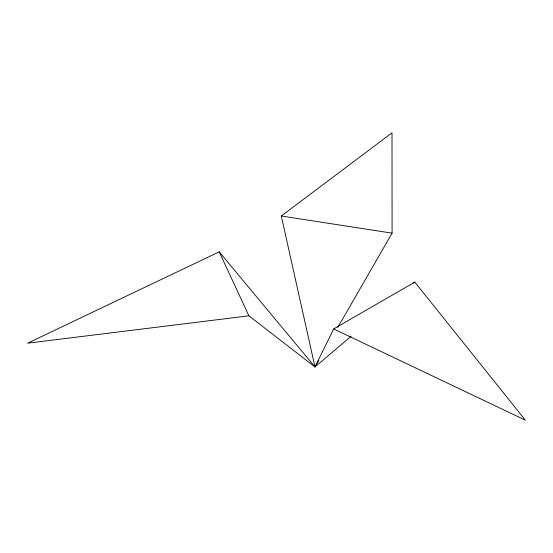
<?xml version="1.0" encoding="UTF-8"?>
<svg xmlns="http://www.w3.org/2000/svg" width="553" height="553" viewBox="0 0 553 553"><rect width="100%" height="100%" fill="white"/><g stroke="black" fill="none" stroke-linecap="round" stroke-linejoin="round"><path stroke-width="0.83" d="M333.694 328.938L525.35 420.169L414.812 282.106L333.694 328.938L314.996 366.964L248.898 315.818L219.209 251.85L27.65 343.178L248.898 315.818M318.874 360.238L314.996 366.964L219.209 251.85M337.821 327.348L392.091 233.152L391.994 132.831L281.283 216.009L314.996 366.964L351.114 336.259M413.499 283.226L414.812 282.106M281.283 216.009L392.091 233.152"/></g></svg>
